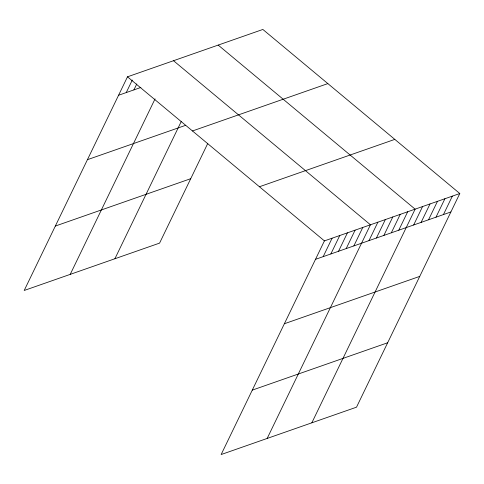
<?xml version="1.0" encoding="UTF-8"?>
<svg xmlns="http://www.w3.org/2000/svg" width="484" height="484" viewBox="0 0 484 484"><rect width="100%" height="100%" fill="white"/><g stroke="black" fill="none" stroke-linecap="round" stroke-linejoin="round"><path stroke-width="0.73" d="M459.8 193.527L324.419 240.887L221.14 454.543L356.514 407.183L459.8 193.527L262.86 29.457L127.486 76.817L24.2 290.473L159.581 243.113L207.745 143.476M126.239 92.577L132.289 80.06M133.911 89.891L136.778 83.962M70.228 274.368L155.068 98.875M114.902 258.74L181.306 121.375M323.179 256.647L332.091 238.207M330.85 253.961L339.762 235.52M338.522 251.281L347.433 232.84M346.193 248.594L355.105 230.154M353.864 245.908L362.776 227.468M267.168 438.437L370.448 224.788L173.514 60.718M368.983 240.621L377.895 222.18M376.425 238.019L385.343 219.579M383.873 235.412L392.79 216.971M391.32 232.81L400.232 214.37M398.768 230.202L407.679 211.762M311.841 422.81L415.127 209.161L218.187 45.085M413.657 224.993L422.568 206.553M421.104 222.392L430.016 203.946M428.546 219.784L437.463 201.344M435.993 217.177L444.911 198.736M443.441 214.575L452.352 196.135M118.568 95.257L140.886 87.453M87.429 159.678L185.578 125.344M192.475 130.964L327.849 83.599M55.339 226.052L190.72 178.693M259.43 186.745L394.811 139.386M315.507 259.327L450.888 211.968M284.362 323.748L419.743 276.388M252.279 390.122L387.66 342.763M127.486 76.817L324.419 240.887"/></g></svg>
